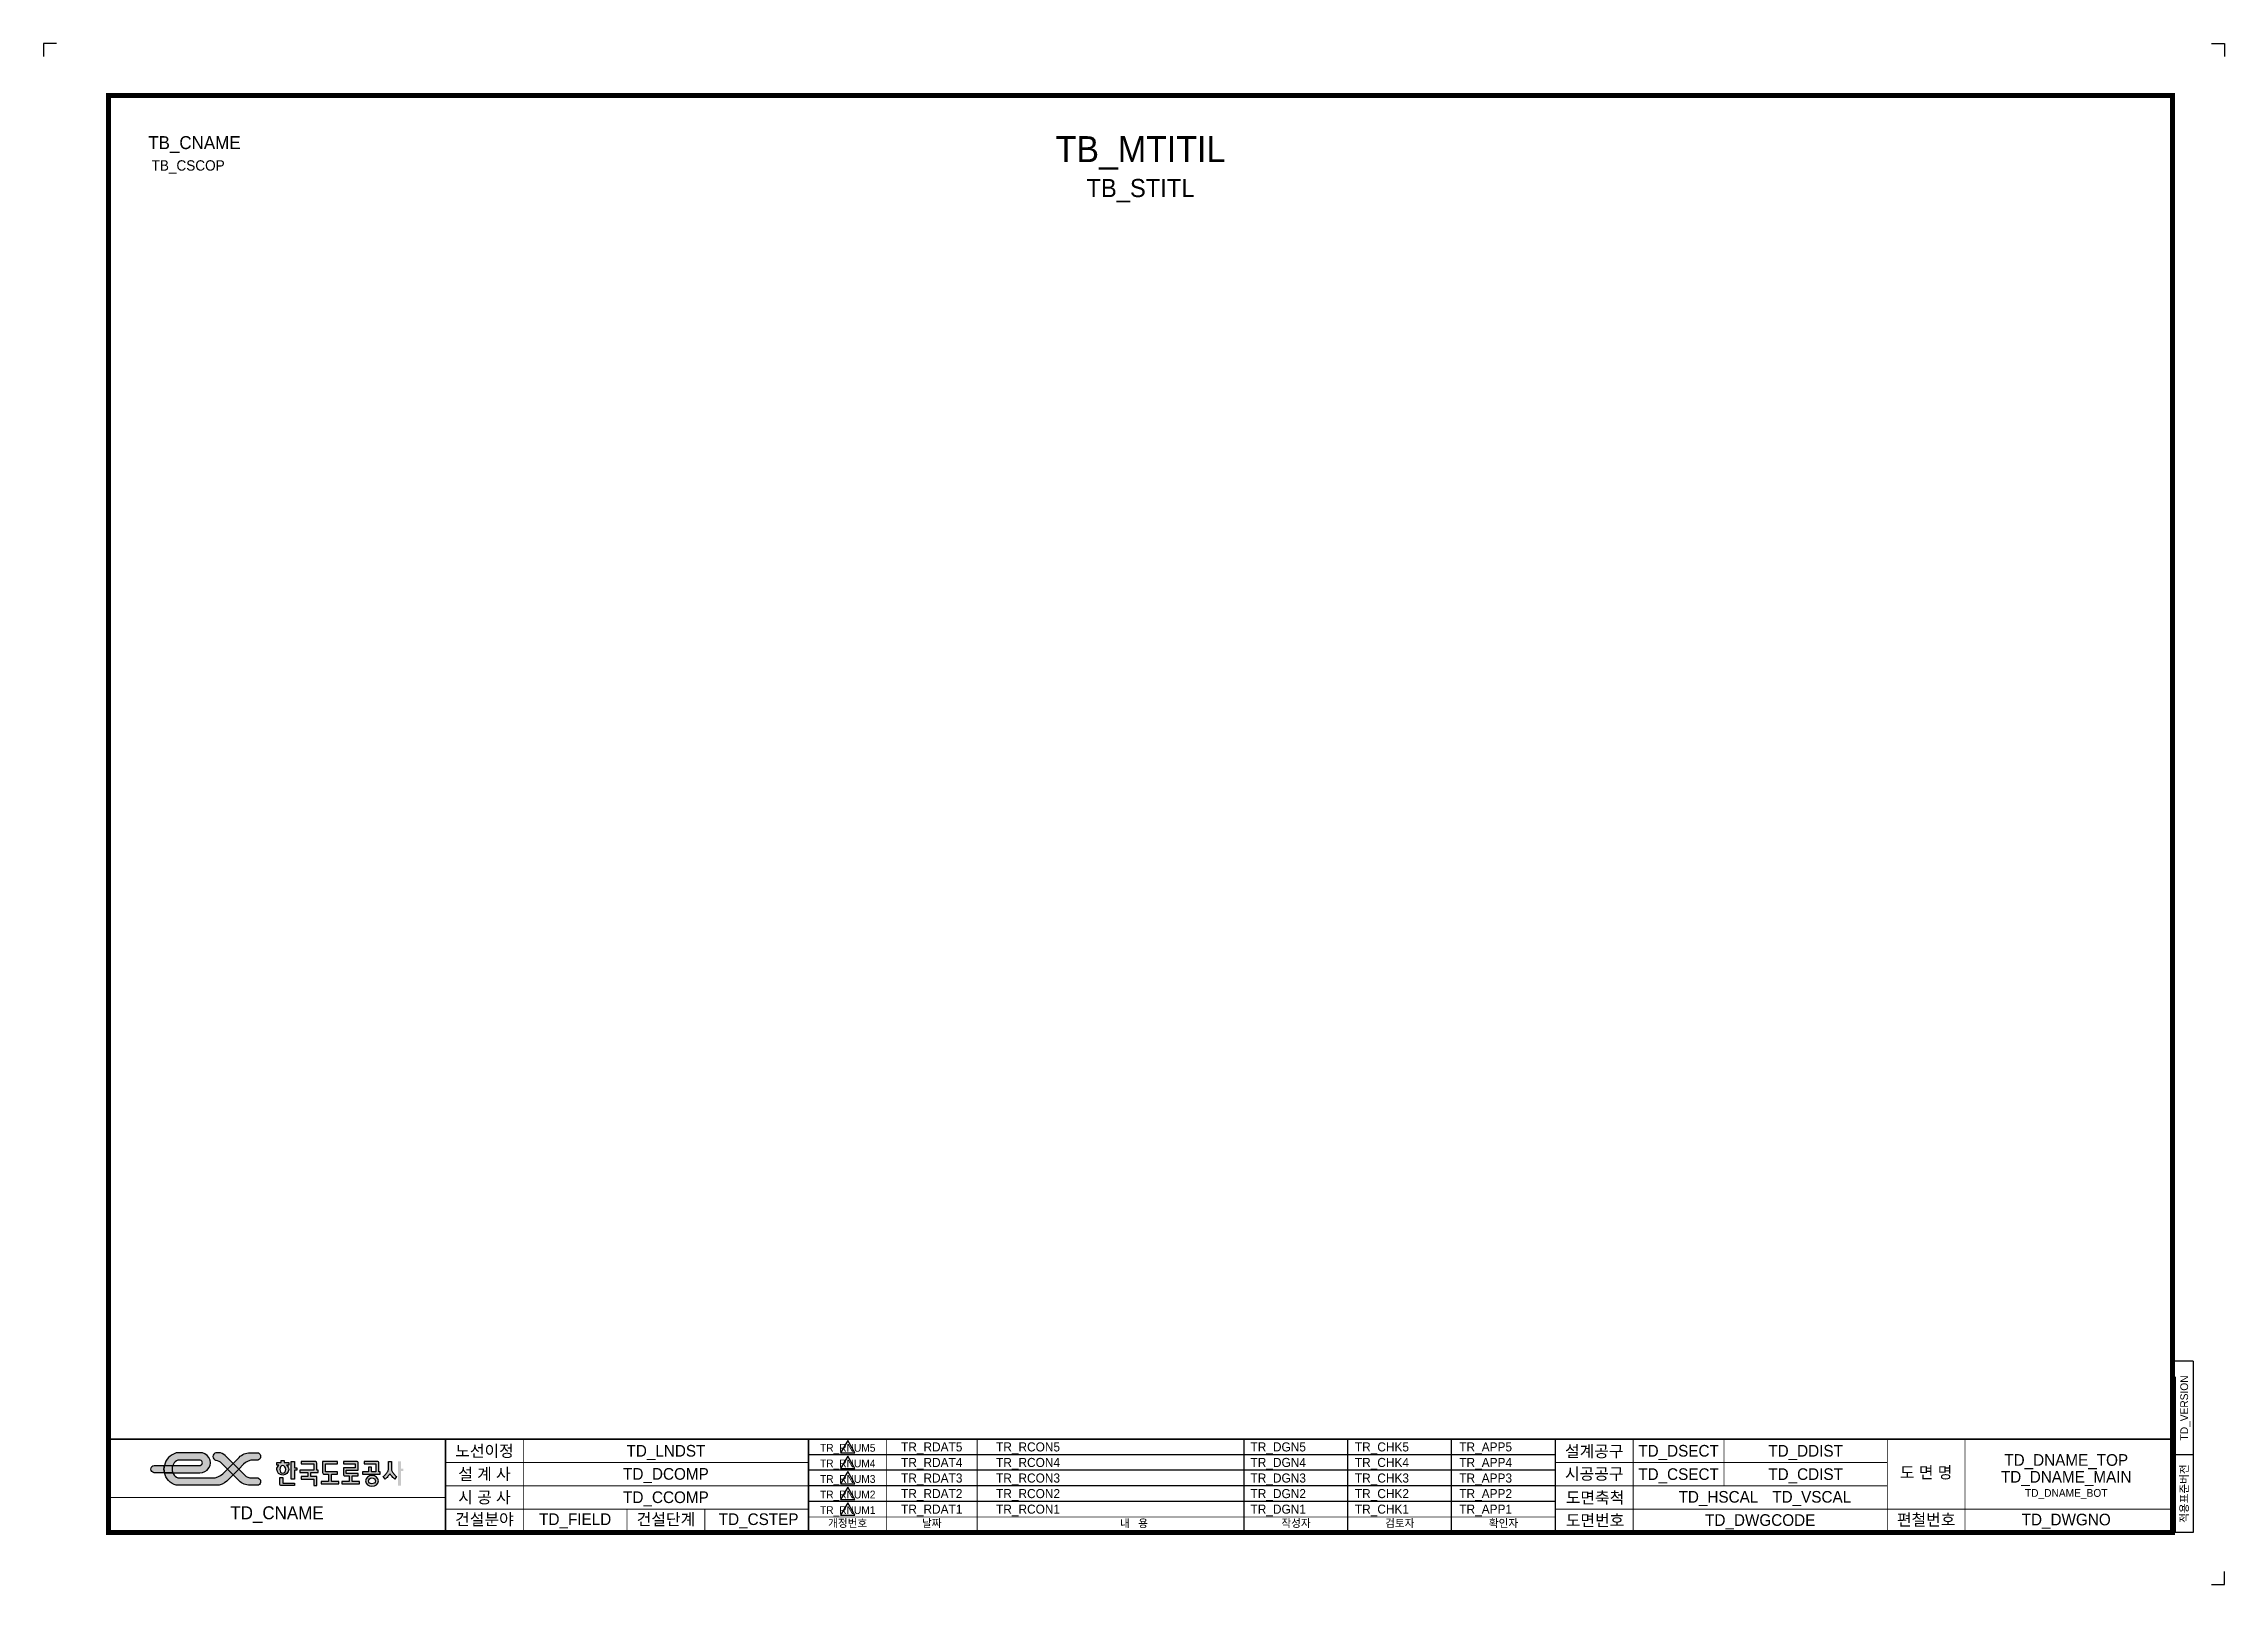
# Model space of a CAD drawing. Header units: millimetres. Extents: x -25 to 816, y -20 to 574.
import ezdxf
from ezdxf.enums import TextEntityAlignment as Align

# ---------------------------------------------------------------- set-up
doc = ezdxf.new("R2010")
doc.units = ezdxf.units.MM
for name, color, linetype in [('CX-BORD-LIN1', 4, 'Continuous'), ('CX-BORD-LIN2', 3, 'Continuous'), ('CX-BORD-TEX2', 7, 'Continuous'), ('CX-BORD-TEX3', 6, 'Continuous'), ('CX-MISC', 2, 'Continuous')]:
    doc.layers.add(name, color=color, linetype=linetype)
doc.styles.add('TB_TEXT', font='Dotum.ttf')
doc.styles.add('TB_WBTXT', font='Dotum.ttf')
doc.styles.add('TB_WMTXT', font='Dotum.ttf')

# ---------------------------------------------------------------- blocks, each defined once
blk = doc.blocks.new('CXGLOGO-EX흑백')
h = blk.add_hatch(color=256)
h.paths.add_polyline_path([(12.62751094235613, 2.929722186557417), (13.9368577347384, 2.929722186557417, 0.1307849617648099), (14.19642449557114, 2.998798575681949, 0.5686079760781465), (14.23263349965494, 5.183221859397701, 0.1392232935838704), (13.9581907729968, 5.261149990701703), (11.43317010715378, 5.261149990701703, 0.1989123673796241), (7.88820811080587, 3.792778653716674), (5.962135003345992, 1.866705546256785), (7.789912781123938, 0.03892776847906987), (9.30410907077998, 1.553124058134753, -0.198912367379616)])
h.paths.add_polyline_path([(5.962135003346347, -1.78885000929877), (4.134357225567967, 0.03892776847900947), (2.638733131771026, -1.456696325318649, -0.1989123673796836), (-0.684668739806078, -2.833294453742262), (-11.36204881219041, -2.833294453742742, -0.149968192877195), (-12.240743962647, -2.563678008654669, -0.1491631919188299), (-13.39334849004342, -1.136072231520988), (-16.10175388554254, -1.136072231520988, 0.2784029190241507), (-12.27306911128629, -5.129271465237487, 0.06593867059308692), (-11.86520449236982, -5.183294453743216), (0.6208868157490102, -5.183294453742739, 0.198912367379658), (3.944288687325745, -3.806696325319599)])
h.paths.add_polyline_path([(-16.10175388554255, 1.213927768479007), (-19.36564277443144, 1.213927768479007, 0.8888888888888873), (-19.36564277443144, -1.136072231520991), (-16.10175388554254, -1.136072231520988, -0.1111111111111106)])
h.paths.add_polyline_path([(-11.36204881233854, 2.911149990701738), (-4.683161640971832, 2.911149990701997, -0.05755858726109904), (-4.564116577129639, 2.897400306733786, -0.792918256256352), (-4.564116577139849, 1.227677452445754, -0.05755858725611351), (-4.683161640971733, 1.21392776847901), (-13.39334849004398, 1.213927768479618, 0.1939147573995261), (-13.39334849004318, -1.136072231520991), (-4.743420552209216, -1.136072231520991, 1.071754271161691), (-4.743420552209216, 5.261149990701231), (-11.86520449236982, 5.261149990702183, 0.06593867059316338), (-12.27306911128352, 5.207127002196302, 0.2784029190242539), (-16.10175388554237, 1.21392776847981), (-13.39334849004398, 1.213927768479621, -0.1491631919192471), (-12.2407439626433, 2.641533545616181, -0.1499681928522188)])
h = blk.add_hatch(color=256)
h.paths.add_polyline_path([(5.962135003345985, 1.866705546256785), (4.134357225568095, 0.03892776847887802), (5.962135003346347, -1.788850009298773), (7.789912781123952, 0.03892776847906987)])
h.paths.add_polyline_path([(-13.39334849004398, 1.213927768479621), (-16.10175388554237, 1.21392776847981, 0.1111111111111885), (-16.10175388554254, -1.136072231520988), (-13.39334849004318, -1.136072231520988, -0.1939147573995261)])
h = blk.add_hatch(color=256)
h.paths.add_polyline_path([(3.485422644516419, 4.34341790508612, 0.1989123673796671), (1.269821396798442, 5.261149990701703), (0.4788016700130058, 5.261149990701703, 0.8338075771048155), (0.3771781799719207, 2.929722186557356, -0.177326263149743), (2.179867088961466, 1.993417905085643), (4.134357225568095, 0.03892776847887802), (5.962135003345992, 1.866705546256789)])
h.paths.add_polyline_path([(9.744402917729097, -1.915562368126679), (7.789912781123888, 0.03892776847899881), (5.96213500334634, -1.788850009298766), (7.888208110807184, -3.714923116759131, 0.198912367379553), (11.43317010715388, -5.183294453743692), (13.93853492596422, -5.183294453744644, 0.1292187291636897), (14.19530503372277, -5.115808595962658, 0.6043190588004438), (14.12747900538948, -2.886014569746202, 0.1137896329467328), (13.89882244722792, -2.833294453742262), (11.96000416544708, -2.833294453742262, -0.1989123673796783)])
h = blk.add_hatch(color=256)
edge = h.paths.add_edge_path()
edge.add_line((55.90553287691766, 2.4960983163664), (56.85552189184581, 2.496098316366446))
edge.add_line((56.85552189184581, 2.496098316366446), (56.85552189184592, 0.09215457618536149))
edge.add_arc((58.53363057762468, 0.09215457618543929), 1.67810868577876, 180.0000000000026, 195.4083540198517)
edge.add_arc((58.47394244906948, 0.07570436294137084), 1.61619517993231, 195.408354019852, 211.4069923032628)
edge.add_arc((62.72740815851297, 2.672743468727949), 6.599826652904244, 211.4069923032628, 220.884619074014)
edge.add_arc((62.65632922919535, 2.61120635935723), 6.505810537144002, 220.8846190740139, 230.4986055729279)
edge.add_line((58.51800266797031, -2.408736271577236), (57.94523708654083, -3.232545142195342))
edge.add_arc((62.63997685430596, 2.476487192741993), 7.39145666891144, 221.3708019331366, 230.5683267651548, ccw=False)
edge.add_arc((62.86124072826939, 2.671717853347373), 7.686537407580804, 212.5283811307898, 221.3728192081766, ccw=False)
edge.add_arc((49.89982302886737, 2.671711092267167), 7.686526193707074, 318.6271743273925, 327.471625333613, ccw=False)
edge.add_arc((50.12107005378402, 2.476495324059812), 7.391467942165787, 309.4316802638517, 318.62919103786044, ccw=False)
edge.add_line((54.81581768222331, -3.232545142194404), (54.24305210079449, -2.408736271575762))
edge.add_arc((50.16623946446956, 2.548189157142523), 6.418061309895114, 309.4355142588529, 319.1812610942183)
edge.add_arc((49.96136727208684, 2.72553903169074), 6.689032726803259, 319.1787201534786, 328.529668469246)
edge.add_arc((54.2901842034738, 0.07437455166653684), 1.612880450692433, 328.5764598147939, 344.6081938620856)
edge.add_arc((54.23147034857182, 0.09160721386742313), 1.674062617830531, 344.5729121819099, 360.0187337982126)
edge.add_line((55.90553287691779, 0.09215457618600098), (55.90553287691779, 2.4960983163664))
edge = h.paths.add_edge_path()
edge.add_arc((22.07066925838875, -0.0960583075494551), 1.77276644383517, 0.3446861390323761, 51.806537556943795, ccw=False)
edge.add_arc((21.98752086475434, -0.03643316846145372), 1.856528462969702, 268.6390132932114, 358.4888194230754, ccw=False)
edge.add_arc((21.89882706649707, -0.03696230538111067), 1.856011500010981, 181.4952613076245, 271.3769059760447, ccw=False)
edge.add_arc((21.81624874840013, -0.0960910072229415), 1.772833459952195, 128.1945062452658, 179.6542700587555, ccw=False)
edge.add_line((20.72004724334094, 1.297207502441104), (20.04344756338069, 1.297207502441104))
edge.add_line((20.04344756338069, 1.297207502441104), (20.04344756338068, 2.108874533108121))
edge.add_line((20.04344756338068, 2.108874533108121), (21.46843108577289, 2.108874533108121))
edge.add_line((21.46843108577289, 2.108874533108121), (21.4684310857729, 2.754247505206038))
edge.add_line((21.4684310857729, 2.754247505206038), (22.41842010070103, 2.754247505206038))
edge.add_line((22.41842010070103, 2.754247505206038), (22.41842010070103, 2.108874533108121))
edge.add_line((22.41842010070103, 2.108874533108121), (23.84340362309323, 2.108874533108121))
edge.add_line((23.84340362309323, 2.108874533108121), (23.84340362309322, 1.297207502441104))
edge.add_line((23.84340362309322, 1.297207502441104), (23.16680394313298, 1.297207502441104))
h.paths.add_polyline_path([(60.65547795155814, 0.172755616815305), (60.65547795155814, -0.601691949703131), (59.94298619036236, -0.601691949703131), (59.94298619036248, -5.248377348808134), (58.99299717543421, -5.248377348808617), (58.99299717543411, 2.496098316366869), (59.94298619036225, 2.496098316366869), (59.94298619036236, 0.172755616815305)])
edge = h.paths.add_edge_path()
edge.add_line((48.0681235037611, 2.496098316365892), (48.0681235037611, 1.72165074984937))
edge.add_line((48.0681235037611, 1.72165074984937), (51.86807956347353, 1.72165074984937))
edge.add_line((51.86807956347353, 1.72165074984937), (51.86807956347343, -0.8598411385413627))
edge.add_line((51.86807956347343, -0.8598411385413627), (50.44309604108143, -0.8598411385423006))
edge.add_line((50.44309604108143, -0.8598411385423006), (50.44309604108143, 0.6890539944927028))
edge.add_line((50.44309604108143, 0.6890539944927028), (49.4931070261532, 0.6890539944927028))
edge.add_line((49.4931070261532, 0.6890539944927028), (49.49310702615358, -0.8598411385418245))
edge.add_line((49.49310702615358, -0.8598411385418245), (47.59312899629693, -0.8598411385418281))
edge.add_line((47.59312899629693, -0.8598411385418281), (47.59312899629681, -1.634288705059802))
edge.add_line((47.59312899629681, -1.634288705059802), (53.29306308586574, -1.634288705059802))
edge.add_line((53.29306308586574, -1.634288705059802), (53.29306308586574, -0.8598411385413627))
edge.add_line((53.29306308586574, -0.8598411385413627), (52.81806857840155, -0.8598411385413236))
edge.add_line((52.81806857840155, -0.8598411385413236), (52.81806857840178, 1.979799938688487))
edge.add_arc((52.26887129235888, 1.979799938688532), 0.5491972860428973, 359.9999999999953, 400.6008038990672)
edge.add_arc((52.34038266447658, 2.041094338003921), 0.4550119382992583, 40.60080389906705, 89.66109212214847)
edge.add_line((52.3430740709377, 2.496098316366869), (48.0681235037611, 2.496098316367497))
edge = h.paths.add_edge_path()
edge.add_line((41.41820039926384, 2.496098316366869), (41.41820039926394, 1.721650749848898))
edge.add_line((41.41820039926394, 1.721650749848898), (45.21815645897638, 1.721650749848898))
edge.add_line((45.21815645897638, 1.721650749848898), (45.21815645897638, 0.4309048056535367))
edge.add_line((45.21815645897638, 0.4309048056535367), (41.41820039926384, 0.4309048056535367))
edge.add_line((41.41820039926384, 0.4309048056535367), (41.41820039926394, -1.634288705060271))
edge.add_arc((41.96739768530686, -1.634288705060244), 0.5491972860429257, 180.0000000000029, 220.6008038990638)
edge.add_arc((41.89588631318916, -1.695583104375644), 0.4550119382992751, 220.6008038990626, 269.6610921221458)
edge.add_line((41.89319490672801, -2.150587082738607), (43.31817842912, -2.150587082738607))
edge.add_line((43.31817842912, -2.150587082738607), (43.31817842912011, -3.957631404610424))
edge.add_line((43.31817842912011, -3.957631404610424), (40.94320589179998, -3.957631404610424))
edge.add_line((40.94320589179998, -3.957631404610424), (40.94320589179998, -4.732078971128871))
edge.add_line((40.94320589179998, -4.732078971128871), (46.64313998136879, -4.732078971128871))
edge.add_line((46.64313998136879, -4.732078971128871), (46.64313998136893, -3.957631404610897))
edge.add_line((46.64313998136893, -3.957631404610897), (44.26816744404802, -3.957631404609955))
edge.add_line((44.26816744404802, -3.957631404609955), (44.26816744404758, -2.150587082738607))
edge.add_line((44.26816744404758, -2.150587082738607), (46.1681454739045, -2.150587082738134))
edge.add_line((46.1681454739045, -2.150587082738134), (46.1681454739045, -1.376139516220633))
edge.add_line((46.1681454739045, -1.376139516220633), (42.36818941419209, -1.376139516220164))
edge.add_line((42.36818941419209, -1.376139516220164), (42.36818941419209, -0.3435427608644339))
edge.add_line((42.36818941419209, -0.3435427608644339), (46.1681454739045, -0.343542760863965))
edge.add_line((46.1681454739045, -0.343542760863965), (46.16814547390462, 1.979799938688512))
edge.add_arc((45.6189481878617, 1.979799938688539), 0.5491972860429115, 359.9999999999972, 400.6008038990619)
edge.add_arc((45.69045955997943, 2.041094338003941), 0.4550119382992425, 40.60080389906198, 89.6610921221449)
edge.add_line((45.69315096644058, 2.496098316366872), (41.41820039926384, 2.496098316366869))
edge = h.paths.add_edge_path()
edge.add_line((39.51822236940757, 2.496098316366869), (34.76827729476689, 2.496098316366869))
edge.add_line((34.76827729476689, 2.496098316366869), (34.76827729476689, -1.117990327381936))
edge.add_arc((35.31747458080942, -1.117990327381935), 0.5491972860425349, 180, 220.6008038990902)
edge.add_arc((35.24596320869247, -1.179284726696737), 0.4550119382998447, 220.60080389909, 269.6610921221131)
edge.add_line((35.24327180223106, -1.634288705060271), (36.66825532462316, -1.634288705060342))
edge.add_line((36.66825532462316, -1.634288705060342), (36.66825532462363, -3.957631404610424))
edge.add_line((36.66825532462363, -3.957631404610424), (34.29328278730304, -3.957631404610897))
edge.add_line((34.29328278730304, -3.957631404610897), (34.29328278730291, -4.732078971128871))
edge.add_line((34.29328278730291, -4.732078971128871), (39.99321687687187, -4.732078971129809))
edge.add_line((39.99321687687187, -4.732078971129809), (39.99321687687187, -3.957631404610897))
edge.add_line((39.99321687687187, -3.957631404610897), (37.61824433955118, -3.957631404610794))
edge.add_line((37.61824433955118, -3.957631404610794), (37.61824433955128, -1.634288705060271))
edge.add_line((37.61824433955128, -1.634288705060271), (39.5182223694077, -1.634288705059802))
edge.add_line((39.5182223694077, -1.634288705059802), (39.51822236940779, -0.8598411385423006))
edge.add_line((39.51822236940779, -0.8598411385423006), (35.71826630969503, -0.8598411385423006))
edge.add_line((35.71826630969503, -0.8598411385423006), (35.71826630969503, 1.721650749848898))
edge.add_line((35.71826630969503, 1.721650749848898), (39.51822236940745, 1.72165074984937))
edge.add_line((39.51822236940745, 1.72165074984937), (39.51822236940745, 2.496098316366869))
edge = h.paths.add_edge_path()
edge.add_line((31.9183102499825, -5.248377348808617), (32.86829926491062, -5.248377348808617))
edge.add_line((32.86829926491062, -5.248377348808617), (32.86829926491062, -2.408736271577304))
edge.add_line((32.86829926491062, -2.408736271577304), (30.96832123505435, -2.408736271577304))
edge.add_line((30.96832123505435, -2.408736271577304), (30.96832123505409, -1.117990327381936))
edge.add_line((30.96832123505409, -1.117990327381936), (33.34329377237469, -1.117990327381936))
edge.add_line((33.34329377237469, -1.117990327381936), (33.34329377237468, -0.343542760863965))
edge.add_line((33.34329377237468, -0.343542760863965), (32.86829926491062, -0.343542760863965))
edge.add_line((32.86829926491062, -0.343542760863965), (32.86829926491062, 1.979799938688512))
edge.add_arc((32.31910197886764, 1.979799938688512), 0.5491972860429826, 359.9999999999999, 400.6008038990593)
edge.add_arc((32.39061335098545, 2.041094338003989), 0.4550119382991955, 40.60080389905918, 89.66109212214754)
edge.add_line((32.39330475744659, 2.496098316366872), (27.88085693653791, 2.496098316366869))
edge.add_line((27.88085693653791, 2.496098316366869), (27.8808569365377, 1.721650749848898))
edge.add_line((27.8808569365377, 1.721650749848898), (31.9183102499825, 1.72165074984937))
edge.add_line((31.9183102499825, 1.72165074984937), (31.9183102499825, -0.343542760863965))
edge.add_line((31.9183102499825, -0.343542760863965), (27.40586242907364, -0.343542760863965))
edge.add_line((27.40586242907364, -0.343542760863965), (27.40586242907364, -1.11799032738147))
edge.add_line((27.40586242907364, -1.11799032738147), (30.01833222012621, -1.117990327381936))
edge.add_line((30.01833222012621, -1.117990327381936), (30.01833222012621, -2.408736271577773))
edge.add_line((30.01833222012621, -2.408736271577773), (27.88085693653782, -2.408736271577773))
edge.add_line((27.88085693653782, -2.408736271577773), (27.88085693653781, -3.183183838095275))
edge.add_line((27.88085693653781, -3.183183838095275), (31.9183102499825, -3.183183838095275))
edge.add_line((31.9183102499825, -3.183183838095275), (31.9183102499825, -5.248377348808617))
edge = h.paths.add_edge_path()
edge.add_line((25.7433816529495, -5.248377348808617), (21.46843108577295, -5.248377348808141))
edge.add_arc((21.468431085773, -4.799179719589938), 0.4491976292182027, 220.2618960212232, 269.9999999999932, ccw=False)
edge.add_arc((21.55155841230061, -4.728777609424231), 0.5581315978937866, 180.3389078778467, 220.2618960212236, ccw=False)
edge.add_arc((195.5622497713534, -3.699482215773768), 174.5718671369681, 179.6610921221531, 180.3389078778465, ccw=False)
edge.add_line((20.99343657830883, -2.66688546041647), (21.94342559323697, -2.66688546041647))
edge.add_line((21.94342559323697, -2.66688546041647), (21.94342559323697, -4.473929782290639))
edge.add_line((21.94342559323697, -4.473929782290639), (25.7433816529495, -4.473929782290639))
edge.add_line((25.7433816529495, -4.473929782290639), (25.7433816529495, -5.248377348808617))
edge = h.paths.add_edge_path(flags=16)
edge.add_ellipse((50.60385872541271, -3.769494308227308), major_axis=(-1.110875729177891, 2.868103891292178e-14), ratio=0.8665097612807381, start_angle=0, end_angle=360)
edge = h.paths.add_edge_path()
edge.add_ellipse((50.60385872364095, -3.769494308227308), major_axis=(2.060740712415878, 5.91535299055294e-14), ratio=0.8429164421096037, start_angle=0, end_angle=360, ccw=False)
h.paths.add_polyline_path([(26.4558734141455, 0.4309048056535367), (26.4558734141455, -0.343542760863965), (25.74338165294929, -0.343542760863965), (25.7433816529494, -3.183183838095275), (24.67464401115513, -3.183183838094806), (24.67464401115513, 2.496098316366869), (25.7433816529494, 2.496098316366869), (25.7433816529495, 0.4309048056535367)])
edge = h.paths.add_edge_path(flags=16)
edge.add_ellipse((21.94342559323697, -0.08539357202479891), major_axis=(7.44215483547632e-15, 1.223429116448234), ratio=0.7764969806228509, start_angle=0, end_angle=360, ccw=False)
for points in [[(-19.36564277443144, -1.136072231520991, -0.8888888888888888), (-19.36564277443144, 1.213927768479007), (-16.10175388554255, 1.213927768479007, 0.1111111111111495), (-16.10175388554254, -1.136072231520988)], [(-16.10175388554237, 1.21392776847981), (-13.39334849004398, 1.213927768479621, 0.1939147573995262), (-13.39334849004318, -1.136072231520988), (-16.10175388554254, -1.136072231520988, -0.1111111111111495)], [(5.962135003346347, -1.78885000929877), (3.944288687325745, -3.806696325319599, -0.198912367379658), (0.6208868157490102, -5.183294453742739), (-11.86520449236982, -5.183294453743216, -0.0659386705931795), (-12.27306911128685, -5.129271465237338, -0.2784029190241215), (-16.10175388554254, -1.136072231520991), (-13.39334849004342, -1.136072231520991, 0.1491631919431261), (-12.24074396239957, -2.563678008822297, 0.1499681928284316), (-11.36204881219041, -2.833294453742742), (-0.684668739806078, -2.833294453742262, 0.1989123673796836), (2.638733131771026, -1.456696325318649), (4.134357225567967, 0.03892776847900947)], [(14.19642449558027, 2.998798575687182, -0.1307849617699337), (13.9368577347384, 2.929722186557417), (12.62751094235613, 2.929722186557417, 0.1989123673796159), (9.30410907077998, 1.553124058134753), (7.789912781123881, 0.03892776847900592), (5.962135003346269, 1.866705546257062), (7.88820811080587, 3.792778653716674, -0.198912367379624), (11.43317010715378, 5.261149990701703), (13.9581907729968, 5.261149990701703, -0.1392232934978381), (14.23263349950496, 5.183221859490345, -0.5686079761212879)], [(7.789912781123881, 0.03892776847900592), (9.744402917729097, -1.915562368126679, 0.1989123673796783), (11.96000416544708, -2.833294453742262), (13.89882244722792, -2.833294453742262, -0.1137896330351633), (14.12747900555343, -2.886014569826049, -0.6043190587532347), (14.19530503371573, -5.115808595966634, -0.1292187291597539), (13.93853492596422, -5.183294453744644), (11.43317010715388, -5.183294453743692, -0.198912367379553), (7.888208110807184, -3.714923116759131), (5.962135003346347, -1.78885000929877)]]:
    blk.add_lwpolyline(points, format="xyb", close=True)
for points in [[(-11.36204881219097, 2.911149990702945, 0.149968192828432), (-12.24074396240013, 2.64153354578092, 0.1491631919431257), (-13.39334849004398, 1.213927768479618, 0.1939147573995262), (-13.39334849004318, -1.136072231520991), (-4.743420552209216, -1.136072231520991, 1.071754271161691), (-4.743420552209216, 5.261149990701231), (-11.86520449236982, 5.261149990702183, 0.06593867059316338), (-12.27306911128352, 5.207127002196302, 0.2784029190242541), (-16.10175388554237, 1.213927768479806), (-13.39334849004398, 1.213927768479618), (-4.683161640971733, 1.21392776847901, 0.0575585872562081), (-4.564116577139657, 1.227677452445796, 0.7929182562611419), (-4.564116577139643, 2.897400306736131, 0.05755858725616377), (-4.683161640971832, 2.911149990701997), (-11.36204881234111, 2.911149990701738)], [(0.3771781799714518, 2.929722186557417, -0.1773262631497835), (2.179867088961458, 1.993417905085646), (4.134357225568095, 0.03892776847887802), (5.962135003345992, 1.866705546256785), (3.485422644516419, 4.34341790508612, 0.1989123673796582), (1.269821396798548, 5.261149990701703), (0.4788016700130058, 5.261149990701703, 0.8714196092937034), (0.4788016700130058, 2.911149990701706)], [(23.16680394313298, 1.297207502441104, -0.228396255599462), (23.84340362309322, -0.0853935720248451, -0.4134459869151131), (21.94342559323628, -1.892437893898972, -0.4136086650538482), (20.04344756338071, -0.08539357202475273, -0.2283866715627258), (20.72004724334094, 1.297207502441104), (20.04344756338069, 1.297207502441104), (20.04344756338068, 2.108874533108121), (21.46843108577289, 2.108874533108121), (21.4684310857729, 2.754247505206038), (22.41842010070103, 2.754247505206038), (22.41842010070103, 2.108874533108121), (23.84340362309323, 2.108874533108121), (23.84340362309322, 1.297207502441104), (23.16680394313298, 1.297207502441104)], [(31.9183102499825, -5.248377348808617), (32.86829926491062, -5.248377348808617), (32.86829926491062, -2.408736271577304), (30.96832123505435, -2.408736271577304), (30.96832123505409, -1.117990327381936), (33.34329377237469, -1.117990327381936), (33.34329377237468, -0.343542760863965), (32.86829926491062, -0.343542760863965), (32.86829926491062, 1.979799938688512, 0.1790312441150617), (32.73608670557006, 2.337209223254376, 0.2173967572259796), (32.39330475744659, 2.496098316366872), (27.88085693653791, 2.496098316366869), (27.8808569365377, 1.721650749848898), (31.9183102499825, 1.72165074984937), (31.9183102499825, -0.343542760863965), (27.40586242907364, -0.343542760863965), (27.40586242907364, -1.11799032738147), (30.01833222012621, -1.117990327381936), (30.01833222012621, -2.408736271577773), (27.88085693653782, -2.408736271577773), (27.88085693653781, -3.183183838095275), (31.9183102499825, -3.183183838095275), (31.9183102499825, -5.248377348808617)], [(39.51822236940757, 2.496098316366869), (34.76827729476689, 2.496098316366869), (34.76827729476689, -1.117990327381936, 0.179031244115201), (34.90048985410753, -1.475399611947733, 0.2173967572256811), (35.24327180223106, -1.634288705060271), (36.66825532462316, -1.634288705060342), (36.66825532462363, -3.957631404610424), (34.29328278730304, -3.957631404610897), (34.29328278730291, -4.732078971128871), (39.99321687687187, -4.732078971129809), (39.99321687687187, -3.957631404610897), (37.61824433955118, -3.957631404610794), (37.61824433955128, -1.634288705060271), (39.5182223694077, -1.634288705059802), (39.51822236940779, -0.8598411385423006), (35.71826630969503, -0.8598411385423006), (35.71826630969503, 1.721650749848898), (39.51822236940745, 1.72165074984937), (39.51822236940745, 2.496098316366869)], [(41.41820039926384, 2.496098316366869), (41.41820039926394, 1.721650749848898), (45.21815645897638, 1.721650749848898), (45.21815645897638, 0.4309048056535367), (41.41820039926384, 0.4309048056535367), (41.41820039926394, -1.634288705060271, 0.1790312441150686), (41.55041295860451, -1.991697989626104, 0.2173967572259559), (41.89319490672801, -2.150587082738607), (43.31817842912, -2.150587082738607), (43.31817842912011, -3.957631404610424), (40.94320589179998, -3.957631404610424), (40.94320589179998, -4.732078971128871), (46.64313998136879, -4.732078971128871), (46.64313998136893, -3.957631404610897), (44.26816744404802, -3.957631404609955), (44.26816744404758, -2.150587082738607), (46.1681454739045, -2.150587082738134), (46.1681454739045, -1.376139516220633), (42.36818941419209, -1.376139516220164), (42.36818941419209, -0.3435427608644339), (46.1681454739045, -0.343542760863965), (46.16814547390462, 1.979799938688512, 0.1790312441150869), (46.03593291456406, 2.337209223254376, 0.2173967572259547), (45.69315096644058, 2.496098316366872), (41.41820039926384, 2.496098316366869)], [(48.0681235037611, 2.496098316365892), (48.0681235037611, 1.72165074984937), (51.86807956347353, 1.72165074984937), (51.86807956347343, -0.8598411385413627), (50.44309604108143, -0.8598411385423006), (50.44309604108143, 0.6890539944927028), (49.4931070261532, 0.6890539944927028), (49.49310702615358, -0.8598411385418245), (47.59312899629693, -0.8598411385418281), (47.59312899629681, -1.634288705059802), (53.29306308586574, -1.634288705059802), (53.29306308586574, -0.8598411385413627), (52.81806857840155, -0.8598411385413236), (52.81806857840178, 1.979799938688487, 0.179031244115118), (52.68585601906119, 2.337209223254398, 0.2173967572259479), (52.3430740709377, 2.496098316366869), (48.0681235037611, 2.496098316367497)], [(55.90553287691766, 2.4960983163664), (56.85552189184581, 2.496098316366446), (56.85552189184592, 0.09215457618536149, 0.0673331086834034), (56.9158386985025, -0.3537133382605546, 0.06992084128346215), (57.09454053805489, -0.7665172394446813, 0.04137753804791307), (57.73774645661189, -1.647093096347959, 0.04197355301566234), (58.51800266797031, -2.408736271577236), (57.94523708654083, -3.232545142195342, -0.04015333159213054), (57.09307314020015, -2.408744723435024, -0.0386103102765588), (56.38052738438178, -1.461466375851227, -0.03861036677333588), (55.66798162856324, -2.408744723434765, -0.04015327015359547), (54.81581768222331, -3.232545142194404), (54.24305210079449, -2.408736271575762, 0.04254949277045509), (55.0233083121517, -1.64709309634749, 0.04082386527700423), (55.66651423070869, -0.7665172394442124, 0.07006595625911516), (55.8452160702611, -0.3537133382600786, 0.06749733491456367), (55.90553287691779, 0.09215457618600098), (55.90553287691779, 2.4960983163664)], [(25.7433816529495, -5.248377348808617), (21.46843108577295, -5.248377348808141, -0.22049606497067), (21.12564913764939, -5.089488255695642, -0.1759805261046493), (20.99343657830882, -4.732078971129866, -0.002957537787864401), (20.99343657830883, -2.66688546041647), (21.94342559323697, -2.66688546041647), (21.94342559323697, -4.473929782290639), (25.7433816529495, -4.473929782290639), (25.7433816529495, -5.248377348808617)]]:
    blk.add_lwpolyline(points, format="xyb")
blk.add_lwpolyline([(5.962135003345992, 1.866705546256785), (7.789912781123945, 0.03892776847906987), (5.962135003346347, -1.78885000929877), (4.134357225568095, 0.03892776847887802), (5.962135003345992, 1.866705546256785)])
blk.add_lwpolyline([(26.4558734141455, 0.4309048056535367), (26.4558734141455, -0.343542760863965), (25.74338165294929, -0.343542760863965), (25.7433816529494, -3.183183838095275), (24.67464401115513, -3.183183838094806), (24.67464401115513, 2.496098316366869), (25.7433816529494, 2.496098316366869), (25.7433816529495, 0.4309048056535367)], close=True)
at = {"extrusion": (0, 0, -1)}
blk.add_ellipse((21.94342559323697, -0.08539357202479891), major_axis=(7.44215483547632e-15, 1.223429116448234), ratio=0.7764969806228509, start_param=3.141592653589785, end_param=9.424777960769372, dxfattribs=at)
blk.add_ellipse((50.60385872364095, -3.769494308227308), major_axis=(2.060740712415878, 5.91535299055294e-14), ratio=0.8429164421096037, dxfattribs=at)
blk.add_ellipse((50.60385872541271, -3.769494308227308), major_axis=(-1.110875729177891, 2.868103891292178e-14), ratio=0.8665097612807381)

msp = doc.modelspace()

# ---------------------------------------------------------------- linework, layer by layer
at = {"layer": 'CX-BORD-LIN1', "const_width": 2}
msp.add_lwpolyline([(796, -2.273736754432321e-12), (0, 0), (0, 553.9999999999997), (795.9999999999998, 553.9999999999997)], close=True, dxfattribs=at)
at = {"layer": 'CX-BORD-LIN1'}
for points, const_width in [([(796, 36.00000000000114), (0, 35.99999999999885)], 0.6), ([(130, -2.575717417130363e-13), (130, 35.99999999999922)], 0.6), ([(160.0000000000001, -4.298783551348606e-13), (160.0000000000001, 35.99999999999928)], 0.3), ([(270, 3.326315811464117e-13), (270, 35.99999999999962)], 0.6), ([(300, 3.907985046680551e-13), (300, 35.99999999999972)], 0.3), ([(335, 3.77567335035911e-13), (335, 35.99999999999982)], 0.3), ([(558, 1.520400558924218e-13), (558, 36.00000000000048)], 0.6), ([(686, 1.20792265079217e-13), (686, 36.00000000000082)], 0.3), ([(558, 6.000000000000252), (270, 5.9999999999993)], 0.2)]:
    msp.add_lwpolyline(points, dxfattribs=dict(at, const_width=const_width))
for points in [[(285.0839848587444, 35.46565633293683), (282.3404163795552, 30.71365633293679), (287.8275533379334, 30.71365633293679)], [(285.0839848587444, 29.46565633293667), (282.3404163795552, 24.71365633293662), (287.8275533379334, 24.71365633293662)], [(285.0839848587444, 23.46565633293667), (282.3404163795552, 18.71365633293662), (287.8275533379334, 18.71365633293662)], [(285.0839848587444, 17.46565633293667), (282.3404163795552, 12.71365633293662), (287.8275533379334, 12.71365633293662)], [(285.0839848587444, 11.46565633293667), (282.3404163795552, 6.713656332936617), (287.8275533379334, 6.713656332936617)]]:
    msp.add_lwpolyline(points, close=True, dxfattribs=at)
for points in [[(438, 3.907985046680551e-13), (438, 36.00000000000011)], [(478.0000000000001, 3.020479916529539e-13), (478.0000000000001, 36.00000000000022)], [(518, 4.192875430533705e-13), (518, 36.00000000000035)]]:
    msp.add_lwpolyline(points, dxfattribs=at)
at = {"layer": 'CX-BORD-LIN2'}
for p, q in [((803.999999405456, 66.0297984242444), (795.999999405456, 66.0297984242444)), ((796.999999405456, 59.99999955592535), (796.999999405456, -4.440746579348343e-07)), ((803.999999405456, 66.0297984242444), (803.999999405456, -4.440746579348343e-07)), ((558, 30.00000000000032), (270, 29.99999999999946)), ((803.999999405456, 30.00000000000102), (795.999999405456, 30.00000000000102)), ((803.9999994054556, -4.440746579348343e-07), (796.999999405456, -4.440746579348343e-07))]:
    msp.add_line(p, q, dxfattribs=at)
at = {"layer": 'CX-BORD-LIN2', "const_width": 0.3}
for points in [[(588, 1.4210854715202e-13), (588, 36.00000000000057)], [(623, 18.00000000000058), (623, 36.00000000000057)], [(716, -2.085442929455894e-12), (716, 36.00000000000092)], [(270, 26.99999999999945), (130, 26.99999999999923)], [(686, 27.00000000000067), (558, 27.00000000000049)], [(270, 17.99999999999945), (130, 17.99999999999923)], [(686, 18.00000000000067), (558, 18.00000000000048)], [(130, 13.49999999999942), (0, 13.49999999999923)], [(270, 8.999999999999446), (130, 8.999999999999226)], [(200.0000000000001, -8.526512829121202e-13), (200.0000000000001, 8.999999999999337)], [(230.0000000000001, -7.993605777301127e-13), (230.0000000000001, 8.999999999999384)], [(796, 9.000000000000846), (558, 9.000000000000483)]]:
    msp.add_lwpolyline(points, dxfattribs=at)
at = {"layer": 'CX-BORD-LIN2'}
for points in [[(558, 24.00000000000025), (270, 23.9999999999993)], [(558, 18.00000000000136), (270, 18.00000000000041)], [(558, 12.00000000000136), (270, 12.00000000000041)]]:
    msp.add_lwpolyline(points, dxfattribs=at)
at = {"layer": 'CX-MISC'}
msp.add_line((811.0020000199921, 573.9999999999998), (816, 573.9999999999998), dxfattribs=at)
for points in [[(-20.00200001999224, 573.9999999999997), (-25, 573.9999999999997), (-25, 569.0020000199917)], [(811.0020000199921, 573.9999999999998), (816, 573.9999999999998), (816, 569.0020000199918)], [(811.002000019992, -20), (816.0000000000001, -20), (816.0000000000005, -15.00200001999156)]]:
    msp.add_lwpolyline(points, dxfattribs=at)

# ---------------------------------------------------------------- block references
at = {"layer": 'CX-MISC', "xscale": 1.2, "yscale": 1.2}
msp.add_blockref('CXGLOGO-EX흑백', (40.89123459210989, 24.415664841087), dxfattribs=at)

# ---------------------------------------------------------------- texts
at = {"layer": 'CX-BORD-LIN1', "style": 'TB_TEXT'}
for tag, text, height, p in [('TR_RNUM5', '', 3, (285.1051166181959, 32.63656332936301)), ('TR_RDAT5', '', 3.5, (317.5, 33.00000000000011)), ('TR_DGN5', '', 3.5, (451.1184542177598, 33.00000000000009)), ('TR_CHK5', '', 3.5, (491.1184542177598, 33.00000000000009)), ('TR_APP5', '', 3.5, (531.1184542177598, 33.00000000000032)), ('TR_RNUM4', '', 3, (285.1051166181959, 26.63656332936284)), ('TR_RDAT4', '', 3.5, (317.5, 26.99999999999994)), ('TR_DGN4', '', 3.5, (451.1184542177598, 26.99999999999993)), ('TR_CHK4', '', 3.5, (491.1184542177598, 26.99999999999993)), ('TR_APP4', '', 3.5, (531.1184542177598, 27.00000000000015)), ('TR_RNUM3', '', 3, (285.1051166181959, 20.63656332936395)), ('TR_RDAT3', '', 3.5, (317.5, 21.00000000000105)), ('TR_DGN3', '', 3.5, (451.1184542177598, 21.00000000000103)), ('TR_CHK3', '', 3.5, (491.1184542177598, 21.00000000000103)), ('TR_APP3', '', 3.5, (531.1184542177598, 21.00000000000126)), ('TR_RNUM2', '', 3, (285.1051166181959, 14.63656332936395)), ('TR_RNUM1', '1', 3, (285.1051166181959, 8.636563329362843)), ('TR_RDAT2', '', 3.5, (317.5, 15.00000000000105)), ('TR_RDAT1', '0000.00.00', 3.5, (317.5, 8.999999999999943)), ('TR_DGN2', '', 3.5, (451.1184542177598, 15.00000000000103)), ('TR_DGN1', '', 3.5, (451.1184542177598, 8.99999999999993)), ('TR_CHK2', '', 3.5, (491.1184542177598, 15.00000000000103)), ('TR_CHK1', '', 3.5, (491.1184542177598, 8.99999999999993)), ('TR_APP2', '', 3.5, (531.1184542177598, 15.00000000000126)), ('TR_APP1', '', 3.5, (531.1184542177598, 9.000000000000156))]:
    msp.add_attdef(tag, text=text, height=height, dxfattribs=at).set_placement(p, align=Align.MIDDLE_CENTER)
for tag, text, p in [('TR_RCON5', ' ', (342.3033138082338, 33.00000000000011)), ('TR_RCON4', ' ', (342.3033138082338, 26.99999999999994)), ('TR_RCON3', '', (342.3033138082338, 21.00000000000105)), ('TR_RCON2', '', (342.3033138082338, 15.00000000000105)), ('TR_RCON1', '', (342.3033138082338, 8.999999999999943))]:
    msp.add_attdef(tag, text=text, height=3.5, dxfattribs=at).set_placement(p, align=Align.MIDDLE_LEFT)
at = {"layer": 'CX-BORD-LIN2', "style": 'TB_TEXT'}
msp.add_text('적용표준버전', height=3, rotation=90, dxfattribs=at).set_placement((800.499999405456, 14.99999977796318), align=Align.MIDDLE_CENTER)
msp.add_attdef('TD_VERSION', text='v4.2(2009)', height=3, rotation=90, dxfattribs=at).set_placement((800.499999405456, 48.01489921212271), align=Align.MIDDLE_CENTER)
at = {"layer": 'CX-BORD-TEX2', "style": 'TB_WMTXT'}
for tag, text, height, p in [('TB_CNAME', '고속국도 건설공사', 5, (15.34476638720094, 531.8324131479245)), ('TB_CSCOP', '제0공구 : OO~OO', 4, (16.63456755316179, 523.8324131479245))]:
    msp.add_attdef(tag, text=text, height=height, dxfattribs=at).set_placement(p, align=Align.BOTTOM_LEFT)
at = {"layer": 'CX-BORD-TEX2', "style": 'TB_WBTXT'}
for tag, height, p in [('TB_MTITIL', 10, (397.9999999999999, 533.3264135606181)), ('TB_STITL', 7, (397.9999999999999, 518.3264135606181))]:
    msp.add_attdef(tag, text='', height=height, dxfattribs=at).set_placement(p, align=Align.MIDDLE_CENTER)
at = {"layer": 'CX-BORD-TEX3', "style": 'TB_TEXT'}
for s, height, p in [('노선이정', 4.500000000000001, (145.0338518561471, 31.45595740059141)), ('설계공구', 4.500000000000001, (573.0000000000001, 31.36079733413741)), ('설 계 사', 4.500000000000001, (145.0000000000001, 22.58754437093034)), ('시공공구', 4.500000000000001, (573.0000000000001, 22.68655199412903)), ('도 면 명', 4.500000000000001, (701.0000000000001, 23.19196011198218)), ('시 공 사', 4.500000000000001, (145.0000000000001, 13.59273296473088)), ('도면축척', 4.500000000000001, (573.2913704096159, 13.51323097728906)), ('건설분야', 4.500000000000001, (145, 5.125020286179691)), ('건설단계', 4.500000000000001, (215.0000000000001, 5.125020286179208)), ('개정번호', 3, (285.081636885472, 3.662000000000262)), ('날짜', 3, (317.5, 3.662000000000262)), ('내   용', 3, (395.5, 3.584115170363834)), ('작성자', 3, (458, 3.66200000000032)), ('검토자', 3, (498, 3.662000000000433)), ('확인자', 3, (538, 3.662000000000262)), ('도면번호', 4.500000000000001, (573.2913704096159, 4.790803741700913)), ('편철번호', 4.500000000000001, (701.0000000000001, 5.001673382306535))]:
    msp.add_text(s, height=height, dxfattribs=at).set_placement(p, align=Align.MIDDLE)
for tag, text, height, p in [('TD_LNDST', '00000.00-00000.00', 4.500000000000001, (215, 31.49999999999946)), ('TD_DSECT', '제00공구', 4.500000000000001, (605.5, 31.50000000000056)), ('TD_DDIST', '0000.00~0000.00', 4.500000000000001, (654.5, 31.5000000000007)), ('TD_DNAME_TOP', '본선', 4.500000000000001, (755, 27.95701132476691)), ('TD_DCOMP', '(주)OO엔지니어링', 4.500000000000001, (215.0000000000001, 22.58754437093034)), ('TD_CSECT', '', 4.500000000000001, (605.5, 22.50000000000055)), ('TD_CDIST', '', 4.500000000000001, (654.5, 22.50000000000063)), ('TD_DNAME_MAIN', '평면 및 종단면도(1)', 4.500000000000001, (755, 21.47309584254916)), ('TD_CNAME', 'OO~OO간 고속국도건설공사', 5, (65, 7.595640316786881)), ('TD_CCOMP', 'OO건설주식회사', 4.500000000000001, (215.0000000000001, 13.59273296473088)), ('TD_HSCAL', 'H=1:1200', 4.500000000000001, (620.8841087955549, 13.74838269424776)), ('TD_VSCAL', '', 4.500000000000001, (656.8614607241562, 13.74838269424776)), ('TD_DNAME_BOT', '(STA.0+000.00~STA.0+000.00)', 3, (755, 15.24894304459829)), ('TD_FIELD', '토목', 4.500000000000001, (180, 5.125020286179691)), ('TD_CSTEP', '실시설계', 4.500000000000001, (250.7440000000001, 5.125020286179208)), ('TD_DWGCODE', 'C0000000-000', 4.500000000000001, (637, 4.790803741701226)), ('TD_DWGNO', '0.000', 4.500000000000001, (755, 5.001673382306535))]:
    msp.add_attdef(tag, text=text, height=height, dxfattribs=at).set_placement(p, align=Align.MIDDLE_CENTER)

doc.saveas('drawing.dxf')
